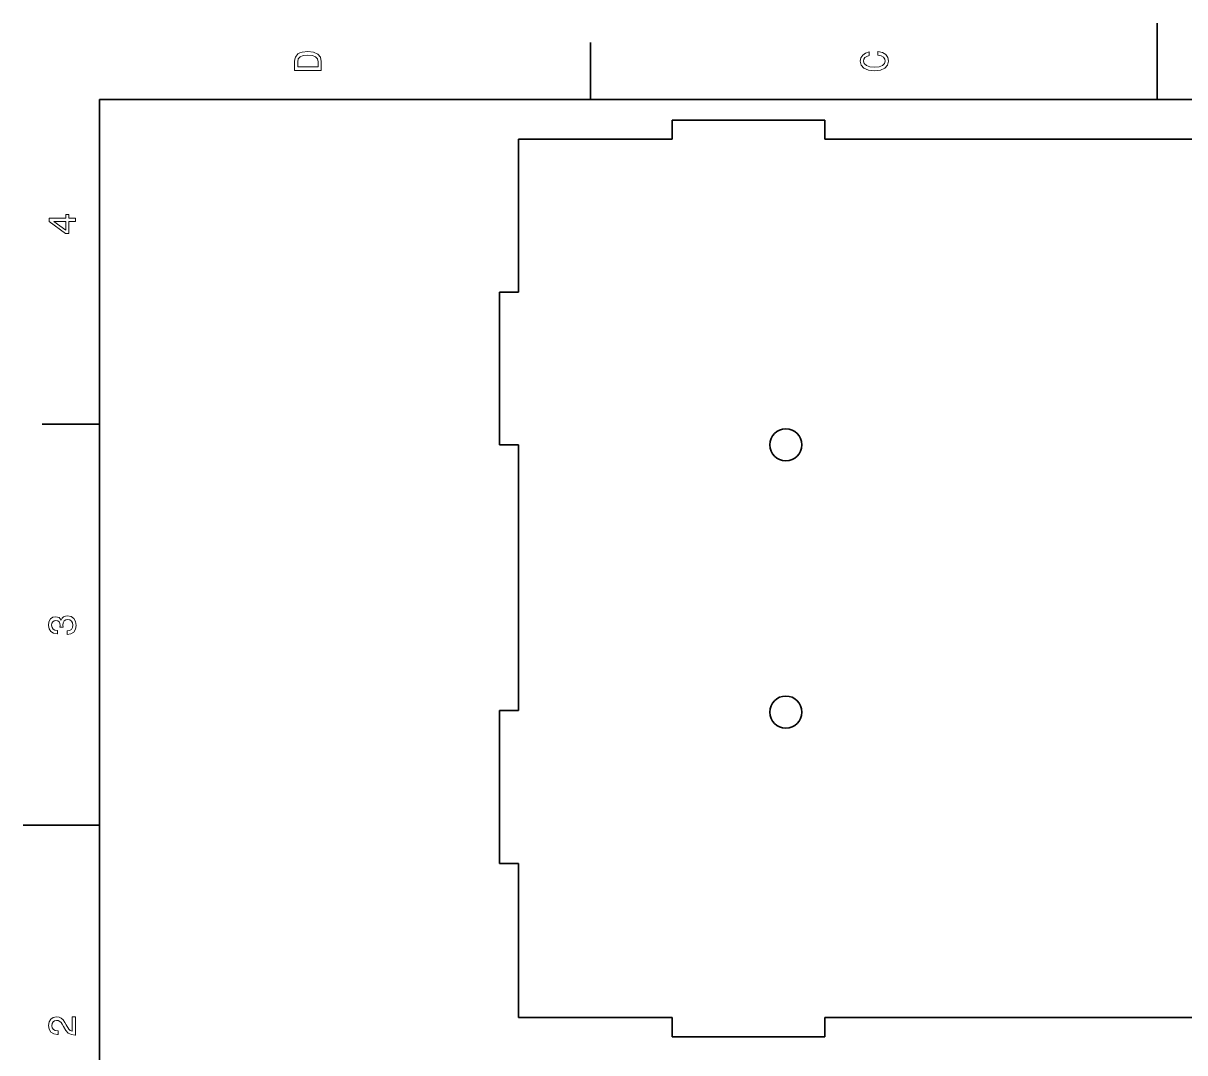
# Model space of a CAD drawing. Extents: x 0 to 297, y 0 to 210.
# Drawn here: x 0 to 152.1, y 75.2 to 210 of the extents above; entities that cross this region are included whole.
import ezdxf

# ---------------------------------------------------------------- set-up
doc = ezdxf.new("R2010")
doc.units = 0

msp = doc.modelspace()

# ---------------------------------------------------------------- linework, layer by layer
at = {"color": 7, "lineweight": 35}
for p, q in [((148.5, 200), (148.5, 210)), ((74.300003, 200), (74.300003, 207.5)), ((287, 200), (10, 200)), ((10, 200), (10, 10)), ((104.984428, 197.308411), (84.984428, 197.308411)), ((84.984428, 194.808411), (84.984428, 197.308411)), ((104.984428, 197.308411), (104.984428, 194.808411)), ((84.984428, 194.808411), (64.88443, 194.808411)), ((64.88443, 194.808411), (64.88443, 174.808411)), ((104.984428, 194.808411), (174.784424, 194.808411)), ((64.88443, 174.808411), (62.38443, 174.808411)), ((62.38443, 154.808411), (62.38443, 174.808411)), ((10, 157.5), (2.5, 157.5)), ((62.38443, 154.808411), (64.88443, 154.808411)), ((64.88443, 154.808411), (64.88443, 120.008423)), ((64.88443, 120.008423), (62.38443, 120.008423)), ((62.38443, 100.008423), (62.38443, 120.008423)), ((10, 105), (0, 105)), ((62.38443, 100.008423), (64.88443, 100.008423)), ((64.88443, 100.008423), (64.88443, 79.808418)), ((64.88443, 79.808418), (84.984428, 79.808418)), ((84.984428, 79.808418), (84.984428, 77.308418)), ((104.984428, 77.308418), (104.984428, 79.808418)), ((104.984428, 79.808418), (174.784424, 79.808418)), ((104.984428, 77.308418), (84.984428, 77.308418))]:
    msp.add_line(p, q, dxfattribs=at)
at = {"color": 7, "lineweight": 13}
for points in [[(35.533215, 204.994965), (35.533215, 203.829971), (39.033215, 203.829971), (39.033215, 204.994965), (38.922264, 205.544678), (38.584366, 205.953171), (38.034657, 206.205338), (37.283215, 206.296112), (36.516644, 206.215424), (36.21405, 206.114563), (35.971977, 205.973343), (35.644165, 205.56485), (35.563473, 205.297562)], [(35.951801, 204.959656), (36.027451, 205.342941), (36.259438, 205.605194), (36.672985, 205.761536), (37.283215, 205.811966), (37.873272, 205.756485), (38.286816, 205.600143), (38.533936, 205.332855), (38.614628, 204.959656), (38.614628, 204.298996), (35.951801, 204.298996)], [(111.93206, 205.817017), (112.355698, 205.716141), (112.658287, 205.549713), (112.844887, 205.317734), (112.905403, 205.045395), (112.814629, 204.71759), (112.54229, 204.460388), (112.098488, 204.28891), (111.483215, 204.233429), (110.872986, 204.28891), (110.424141, 204.455338), (110.151802, 204.71254), (110.055984, 205.045395), (110.106415, 205.287476), (110.247627, 205.494247), (110.474571, 205.655624), (110.787247, 205.766571), (110.787247, 206.245682), (110.308144, 206.094391), (109.94503, 205.832138), (109.718086, 205.474075), (109.63739, 205.045395), (109.763474, 204.510818), (110.116501, 204.10231), (110.696472, 203.840057), (111.483215, 203.749283), (112.269958, 203.840057), (112.84993, 204.10231), (113.208, 204.510818), (113.329041, 205.045395), (113.233215, 205.51442), (112.965927, 205.892654), (112.527161, 206.159943), (111.93206, 206.301163)], [(6.833213, 184.02739), (6.833213, 184.481277), (5.965778, 184.481277), (5.965778, 184.98056), (5.56232, 184.98056), (5.56232, 184.481277), (3.408862, 184.481277), (3.408862, 184.022339), (5.521974, 182.489197), (5.965778, 182.489197), (5.965778, 184.02739)], [(5.56232, 182.912827), (3.993876, 184.02739), (5.56232, 184.02739)], [(5.733789, 129.979111), (5.769093, 129.979111), (6.253242, 130.059799), (6.616354, 130.296829), (6.848343, 130.670029), (6.934078, 131.164276), (6.848343, 131.688766), (6.626441, 132.082138), (6.273415, 132.334305), (5.819525, 132.425079), (5.521974, 132.384735), (5.2799, 132.273788), (5.0933, 132.092224), (4.957133, 131.850143), (4.684798, 132.177963), (4.251081, 132.293961), (3.857709, 132.218307), (3.560158, 132.00145), (3.373559, 131.648422), (3.307997, 131.164276), (3.388689, 130.710388), (3.610591, 130.362396), (3.963617, 130.135452), (4.432637, 130.059799), (4.467939, 130.059799), (4.467939, 130.508652), (4.145173, 130.548996), (3.913184, 130.680115), (3.771974, 130.891937), (3.721542, 131.189484), (3.761888, 131.451736), (3.867795, 131.643372), (4.039265, 131.759369), (4.271254, 131.804764), (4.518372, 131.759369), (4.684798, 131.638336), (4.785663, 131.426514), (4.815922, 131.139053), (4.810879, 130.942368), (5.209294, 130.942368), (5.199208, 131.189484), (5.244596, 131.507217), (5.365634, 131.744247), (5.56232, 131.885452), (5.819525, 131.935883), (6.112032, 131.880417), (6.328891, 131.734161), (6.465058, 131.502167), (6.510447, 131.194534), (6.460014, 130.876801), (6.308718, 130.644821), (6.066643, 130.498566), (5.733789, 130.443085)], [(6.833213, 77.519447), (6.833213, 79.925072), (6.399496, 79.925072), (6.399496, 78.023773), (6.162464, 78.129684), (5.965778, 78.311241), (5.607709, 78.871033), (5.456412, 79.168587), (5.239553, 79.501442), (4.987392, 79.738472), (4.689841, 79.874641), (4.351945, 79.925072), (3.928314, 79.839333), (3.595461, 79.602303), (3.383646, 79.239189), (3.307997, 78.770172), (3.393732, 78.286018), (3.630764, 77.91787), (4.009006, 77.680832), (4.508286, 77.600143), (4.578891, 77.600143), (4.578891, 78.059074), (4.538545, 78.059074), (4.195605, 78.104462), (3.943444, 78.240631), (3.782061, 78.457489), (3.726585, 78.744957), (3.777017, 79.03746), (3.903098, 79.254318), (4.099784, 79.395531), (4.346902, 79.445961), (4.578891, 79.41066), (4.775577, 79.314842), (4.947046, 79.153458), (5.098343, 78.931557), (5.259727, 78.634003), (5.572406, 78.139771), (5.90526, 77.791786), (6.308718, 77.585014), (6.818084, 77.519447)]]:
    msp.add_lwpolyline(points, close=True, dxfattribs=at)
at = {"color": 7, "lineweight": 35}
for centre in [(99.88443, 154.808411), (99.88443, 119.808418)]:
    msp.add_circle(centre, 2.1, dxfattribs=at)

doc.saveas('drawing.dxf')
